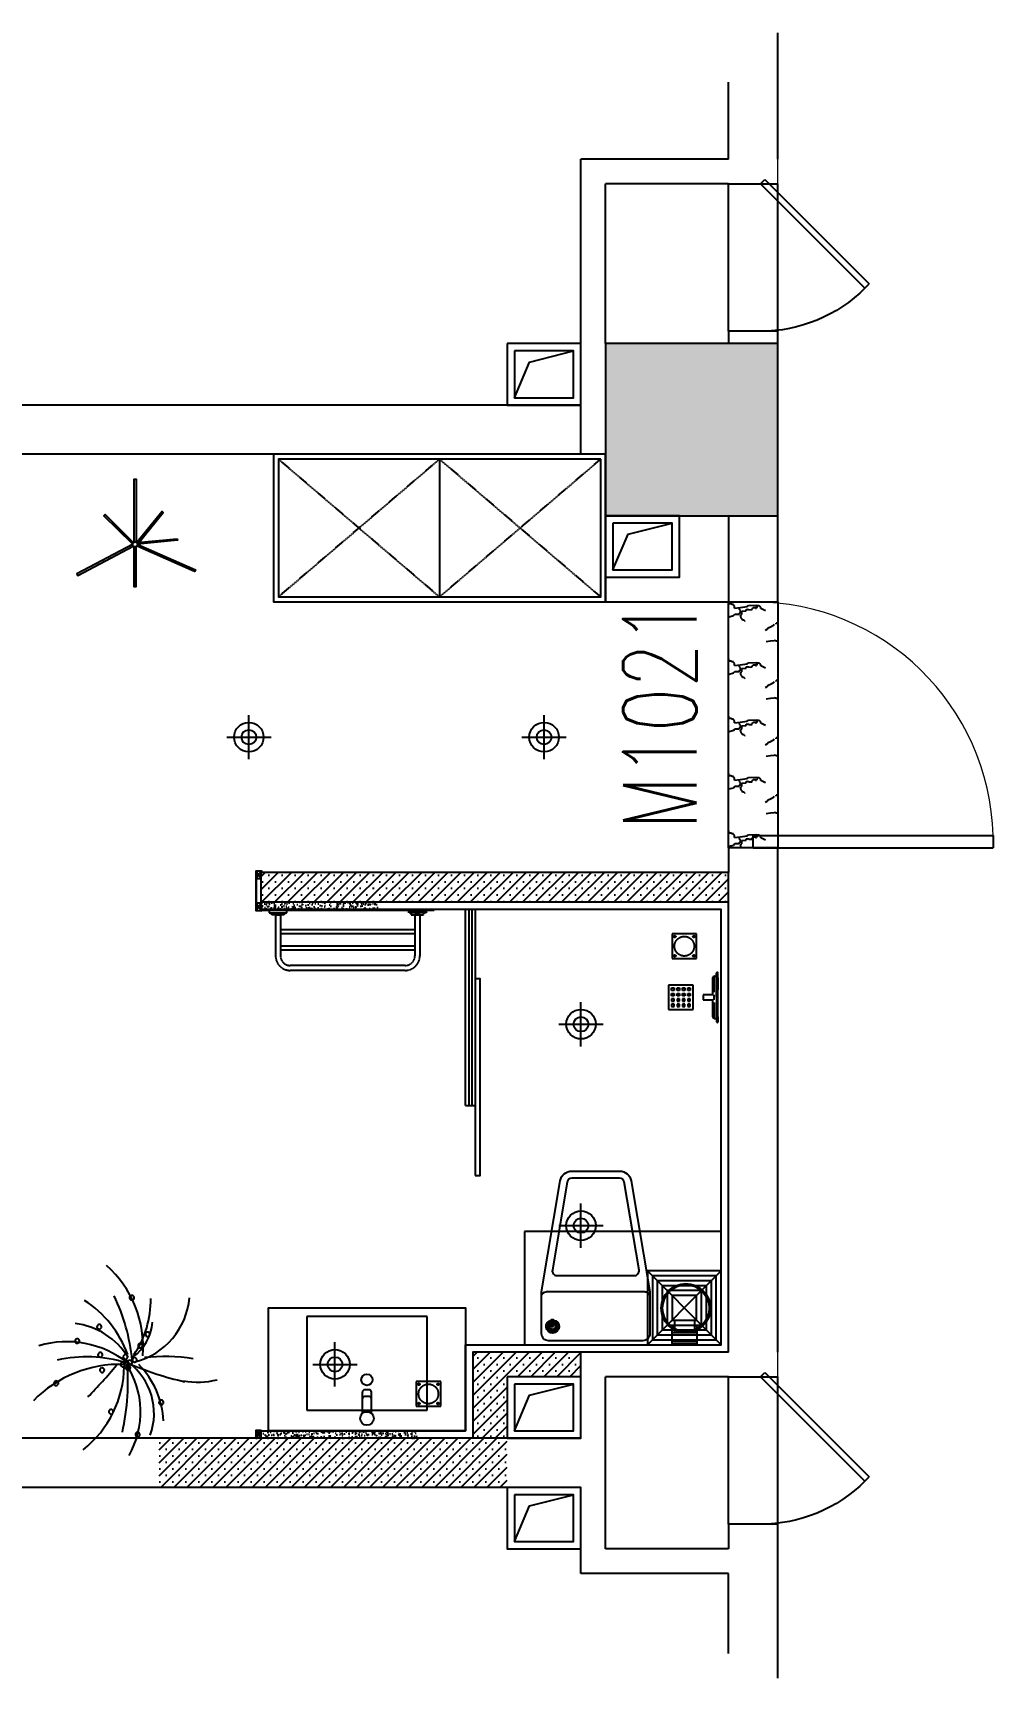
# Model space of a CAD drawing. Extents: x -153478 to 95136, y -45571 to 574449.
# Drawn here: x 33638 to 37541, y 8297 to 14986 of the extents above; entities that cross this region are included whole.
import ezdxf

# ---------------------------------------------------------------- set-up
doc = ezdxf.new("R2010")
doc.units = 0
doc.header["$LTSCALE"] = 10
doc.header["$MEASUREMENT"] = 0
doc.linetypes.add('DASH', pattern=[0.35, 0.25, -0.1])
doc.linetypes.add('HIDDENX2', pattern=[0.75, 0.5, -0.25])
doc.layers.get('0').update_dxf_attribs({"linetype": 'CONTINUOUS'})
for name, color, linetype in [('A 固定家具', 43, 'CONTINUOUS'), ('A 新建墙体', 160, 'CONTINUOUS'), ('A 活动家具', 43, 'CONTINUOUS'), ('A 装饰完成面', 6, 'CONTINUOUS'), ('A建筑墙体', 160, 'CONTINUOUS'), ('B门', 136, 'CONTINUOUS'), ('C地面分格', 136, 'CONTINUOUS'), ('C地面固定物', 30, 'CONTINUOUS'), ('C地面造型', 150, 'CONTINUOUS'), ('D天花灯具', 1, 'CONTINUOUS'), ('E 植物', 76, 'CONTINUOUS'), ('K地漏', 43, 'CONTINUOUS'), ('PUB_HATCH', 251, 'CONTINUOUS'), ('WINDOW', 136, 'CONTINUOUS'), ('WINDOW_TEXT', 30, 'CONTINUOUS')]:
    doc.layers.add(name, color=color, linetype=linetype)
doc.layers.add('WALL', color=160, linetype='CONTINUOUS', lineweight=9)
doc.styles.add('_TCH_WINDOW', font='SIMPLEX', dxfattribs={"height": 3.5, "bigfont": 'GBCBIG'})
doc.styles.get("Standard").update_dxf_attribs({"font": 'simhei.ttf'})
pattern_1 = [(45, (36214.727, 0), (-26.5165, 26.5165), []), (45, (36241.243, 0), (-26.5165, 26.5165), [0, -37.5])]
pattern_2 = [(50, (0, 0), (35.86301, -3.137607), [3.75, -41.25]), (355, (0, 0), (-6.937567, 37.609607), [3, -33]), (100.45144, (2.99, -0.26), (28.925442, 34.472), [3.18701, -35.057106]), (46.1842, (0, 10), (53.362067, -8.275964), [5.625, -61.875]), (96.63564, (4.447, 9.31), (46.7331, 48.70593), [4.78052, -52.58569]), (351.18416, (0, 10), (46.7331, 48.70593), [4.5, -49.5]), (21, (5, 7.5), (29.845353, -20.130945), [3.75, -41.25]), (326, (5, 7.5), (12.165767, 36.257502), [3, -33]), (71.45144, (7.487, 5.822), (42.01112, 16.126558), [3.18701, -35.057106]), (37.5, (0, 0), (0.6079928, 16.6446927), [0, -32.6, 0, -33.5, 0, -33.125]), (7.5, (0, 0), (13.153477, 19.720586), [0, -19.1, 0, -31.85, 0, -12.625]), (327.5, (-11.15, 0), (26.691122, -1.1277436), [0, -12.5, 0, -39, 0, -51.75]), (317.5, (-16.15, 0), (29.159308, 5.005249), [0, -16.25, 0, -25.9, 0, -36.75])]

# ---------------------------------------------------------------- blocks, each defined once
blk = doc.blocks.new('A$C653002DA')
at = {"color": 160}
for points in [[(0, 250), (0, 0), (300, 0), (300, 250)], [(30, 220), (30, 30), (270, 30), (270, 220)]]:
    blk.add_lwpolyline(points, close=True, dxfattribs=at)
at = {"color": 8}
blk.add_lwpolyline([(30, 30), (91.2, 175.1), (270, 220)], dxfattribs=at)
blk = doc.blocks.new('$DorLib2D$00000001')
for p, q in [((0.45, 0.975), (0.5, 0.975)), ((0.45, 0), (0.45, 0.975)), ((0.5, 0), (0.5, 0.975)), ((0.5, 0), (0.45, 0))]:
    blk.add_line(p, q)
at = {"lineweight": 13}
blk.add_arc((0.475, 0), 0.975, 91.46928, 180, dxfattribs=at)
blk = doc.blocks.new('_FZH')
at = {"color": 160}
blk.add_lwpolyline([(-0.5, -0.5), (0.5, -0.5), (0.5, 0.5), (-0.5, 0.5)], close=True, dxfattribs=at)
at = {"layer": 'PUB_HATCH', "color": 8}
blk.add_solid([(-0.5, -0.5), (0.5, -0.5), (-0.5, 0.5), (0.5, 0.5)], dxfattribs=at)
blk = doc.blocks.new('$DorLib2D$00000082')
for p, q in [((-0.207, 0.757), (-0.179, 0.785)), ((0.528, 0.078), (-0.179, 0.785)), ((0.5, 0.05), (-0.207, 0.757)), ((0.5, 0.05), (0.528, 0.078))]:
    blk.add_line(p, q)
blk.add_arc((0.5, 0.05), 1, 135, 180)
blk = doc.blocks.new('A$C55013820')
at = {"layer": 'A 活动家具', "linetype": 'Continuous'}
for p, q in [((0, 380), (0, 0)), ((490, 380), (0, 380)), ((226.6, 393.7), (226.6, 306.8)), ((263.4, 393.7), (263.4, 306.8)), ((490, 0), (490, 380)), ((235.8, 325.2), (254.2, 325.2)), ((235.8, 297.6), (254.2, 297.6)), ((0, 0), (490, 0))]:
    blk.add_line(p, q, dxfattribs=at)
for centre, radius in [((245, 414.2), 27.6), ((245, 256.8), 23)]:
    blk.add_circle(centre, radius, dxfattribs=at)
for centre, start, end in [((235.8, 334.3), 180, 270), ((235.8, 306.8), 180, 270), ((254.2, 334.3), 270, 0), ((254.2, 306.8), 270, 0)]:
    blk.add_arc(centre, 9.18, start, end, dxfattribs=at)
blk = doc.blocks.new('A$C106B13CD')
at = {"layer": 'A 活动家具'}
for p, q in [((200, 188), (0, 188)), ((200, 168), (0, 168)), ((200, 100), (0, 100)), ((20, 50), (20, 100)), ((180, 100), (180, 50))]:
    blk.add_line(p, q, dxfattribs=at)
blk.add_lwpolyline([(0, 60), (0, 190, -0.414214), (10, 200), (190, 200, -0.414214), (200, 190), (200, 60, -0.414214), (190, 50), (180, 50), (180, 8, -0.414214), (172, 0), (28, 0, -0.414214), (20, 8), (20, 50), (10, 50, -0.414214), (0, 60, -1)], format="xyb", dxfattribs=at)
blk = doc.blocks.new('4t3')
at = {"layer": 'A 活动家具', "ltscale": 0.25}
for p, q in [((-128005, 546315), (-128005, 546315)), ((-128005, 546188), (-128005, 546315)), ((-128001, 546318), (-127989, 546318)), ((-127985, 546145), (-127985, 546345)), ((-127981, 546348), (-127979, 546348)), ((-127975, 546303), (-127975, 546345)), ((-128375, 546245), (-128375, 546045)), ((-128175, 546245), (-128375, 546245)), ((-128351, 546221), (-128331, 546221)), ((-128351, 546201), (-128351, 546221)), ((-128331, 546201), (-128351, 546201)), ((-128331, 546221), (-128331, 546201)), ((-128307, 546221), (-128287, 546221)), ((-128307, 546201), (-128307, 546221)), ((-128287, 546201), (-128307, 546201)), ((-128287, 546221), (-128287, 546201)), ((-128263, 546221), (-128243, 546221)), ((-128263, 546201), (-128263, 546221)), ((-128243, 546201), (-128263, 546201)), ((-128243, 546221), (-128243, 546201)), ((-128219, 546221), (-128199, 546221)), ((-128219, 546201), (-128219, 546221)), ((-128199, 546201), (-128219, 546201)), ((-128199, 546221), (-128199, 546201)), ((-128175, 546045), (-128175, 546245)), ((-128015, 546165), (-128015, 546305)), ((-127981, 546203), (-127979, 546203)), ((-127979, 546203), (-127979, 546088)), ((-127975, 546303), (-127975, 546207)), ((-128375, 546045), (-128175, 546045)), ((-128351, 546177), (-128331, 546177)), ((-128351, 546157), (-128351, 546177)), ((-128331, 546157), (-128351, 546157)), ((-128351, 546133), (-128351, 546113)), ((-128331, 546133), (-128351, 546133)), ((-128351, 546113), (-128331, 546113)), ((-128351, 546089), (-128351, 546069)), ((-128331, 546089), (-128351, 546089)), ((-128351, 546069), (-128331, 546069)), ((-128331, 546177), (-128331, 546157)), ((-128331, 546113), (-128331, 546133)), ((-128331, 546069), (-128331, 546089)), ((-128307, 546177), (-128287, 546177)), ((-128307, 546157), (-128307, 546177)), ((-128287, 546157), (-128307, 546157)), ((-128307, 546133), (-128307, 546113)), ((-128287, 546133), (-128307, 546133)), ((-128307, 546113), (-128287, 546113)), ((-128307, 546089), (-128307, 546069)), ((-128287, 546089), (-128307, 546089)), ((-128307, 546069), (-128287, 546069)), ((-128287, 546177), (-128287, 546157)), ((-128287, 546113), (-128287, 546133)), ((-128287, 546069), (-128287, 546089)), ((-128263, 546177), (-128243, 546177)), ((-128263, 546157), (-128263, 546177)), ((-128243, 546157), (-128263, 546157)), ((-128263, 546133), (-128263, 546113)), ((-128243, 546133), (-128263, 546133)), ((-128263, 546113), (-128243, 546113)), ((-128263, 546089), (-128263, 546069)), ((-128243, 546089), (-128263, 546089)), ((-128263, 546069), (-128243, 546069)), ((-128243, 546177), (-128243, 546157)), ((-128243, 546113), (-128243, 546133)), ((-128243, 546069), (-128243, 546089)), ((-128219, 546177), (-128199, 546177)), ((-128219, 546157), (-128219, 546177)), ((-128199, 546157), (-128219, 546157)), ((-128219, 546133), (-128219, 546113)), ((-128199, 546133), (-128219, 546133)), ((-128219, 546113), (-128199, 546113)), ((-128219, 546089), (-128219, 546069)), ((-128199, 546089), (-128219, 546089)), ((-128219, 546069), (-128199, 546069)), ((-128199, 546177), (-128199, 546157)), ((-128199, 546113), (-128199, 546133)), ((-128199, 546069), (-128199, 546089)), ((-128015, 546165), (-128095, 546165)), ((-128095, 546165), (-128095, 546125)), ((-128095, 546125), (-128015, 546125)), ((-128015, 545985), (-128015, 546125)), ((-128005, 546125), (-128005, 546165)), ((-128005, 546102), (-128005, 545976)), ((-127985, 546145), (-127985, 545945)), ((-127981, 546088), (-127979, 546088)), ((-127975, 545987), (-127975, 546084)), ((-128005, 545975), (-128005, 545975)), ((-128001, 545972), (-127989, 545972)), ((-127981, 545941), (-127979, 545941)), ((-127975, 545987), (-127975, 545945))]:
    blk.add_line(p, q, dxfattribs=at)
for centre, radius, start, end in [((-128005, 546305), 10, 90, 180), ((-128005, 546305), 10, 90, 180), ((-128001, 546314), 4, 90, 180), ((-127989, 546314), 4, 360, 90), ((-127981, 546344), 4, 90, 180), ((-127979, 546344), 4, 360, 90), ((-127981, 546207), 4, 180, 270), ((-127979, 546207), 4, 270, 360), ((-127981, 546084), 4, 90, 180), ((-127979, 546084), 4, 360, 90), ((-128005, 545985), 10, 180, 270), ((-128001, 545976), 4, 180, 270), ((-127989, 545976), 4, 270, 360), ((-127981, 545945), 4, 180, 270), ((-127979, 545945), 4, 270, 360)]:
    blk.add_arc(centre, radius, start, end, dxfattribs=at)
blk = doc.blocks.new('A$C60AC6A6D')
at = {"layer": 'A 活动家具'}
blk.add_lwpolyline([(28.5, 689.7, 0.428333), (0, 661.2), (0, 490.4), (76, 39.6, 0.366124), (122.8, 0), (317.2, 0, 0.366124), (364.1, 39.6), (440, 490.4), (440, 661.2, 0.415921), (411.5, 689.7)], format="xyb", close=True, dxfattribs=at)
blk.add_lwpolyline([(48.8, 632.1), (48.8, 604.4), (39.6, 604.4), (39.6, 632.1)], close=True, dxfattribs=at)
blk.add_lwpolyline([(421, 490.4), (19, 490.4)], dxfattribs=at)
blk.add_lwpolyline([(317.2, 28.5), (122.8, 28.5, -0.366124), (104.1, 44.3), (43.8, 402.2, -0.463996), (62.5, 424.4), (377.5, 424.4, -0.463996), (396.3, 402.2), (336, 44.3, -0.366124), (317.2, 28.5)], format="xyb", dxfattribs=at)
for centre, radius, start, end in [((44.9, 632.1), 26.5, 278.44092, 258.35302), ((19, 509.4), 19, 180.00001, 270), ((421, 509.4), 19, 270, 0)]:
    blk.add_arc(centre, radius, start, end, dxfattribs=at)
at = {"layer": 'A 活动家具', "color": 49}
for radius, start, end in [(21.5, 280.42825, 255.5854), (16.5, 283.65152, 251.05894), (11.5, 289.82009, 242.20409)]:
    blk.add_arc((44.9, 632.1), radius, start, end, dxfattribs=at)
blk = doc.blocks.new('A$C266D7851')
at = {"layer": 'A 固定家具', "linetype": 'DASH'}
for p, q in [((0, 703.4), (0, 0)), ((0, 670.5), (8.9, 670.5)), ((0, 599.7), (0, 670.5)), ((8.9, 670.5), (8.9, 599.7)), ((17.9, 660), (8.9, 662.4)), ((8.9, 662.4), (8.9, 607.8)), ((8.9, 607.8), (17.9, 610.2)), ((17.9, 610.2), (17.9, 660)), ((17.9, 645.1), (17.9, 625.1)), ((17.9, 645.1), (183.4, 645.1)), ((17.9, 625.1), (183.4, 625.1)), ((78, 625.1), (78, 78.3)), ((94, 625.1), (94, 78.3)), ((145.3, 625.1), (145.3, 78.3)), ((161.3, 625.1), (161.3, 78.3)), ((8.9, 599.7), (0, 599.7)), ((223.4, 585.1), (223.4, 118.3)), ((243.4, 585.1), (243.4, 118.3)), ((0, 103.7), (0, 32.8)), ((8.9, 103.7), (0, 103.7)), ((8.9, 32.8), (8.9, 103.7)), ((8.9, 95.5), (17.9, 93.1)), ((8.9, 41), (8.9, 95.5)), ((17.9, 93.1), (17.9, 43.4)), ((17.9, 58.3), (17.9, 78.3)), ((17.9, 78.3), (183.4, 78.3)), ((0, 32.8), (8.9, 32.8)), ((17.9, 43.4), (8.9, 41)), ((17.9, 58.3), (183.4, 58.3))]:
    blk.add_line(p, q, dxfattribs=at)
for centre, radius, start, end in [((183.4, 585.1), 60, 0, 90), ((183.4, 585.1), 40, 0, 90), ((183.4, 118.3), 40, 270, 0), ((183.4, 118.3), 60, 270, 0)]:
    blk.add_arc(centre, radius, start, end, dxfattribs=at)
blk = doc.blocks.new('MK-ZW-0318')
at = {"layer": 'E 植物'}
for centre, radius, start, end in [((-121573.5, -23007.1), 560.1, 355.68053, 48.11052), ((-121615, -23235.1), 557.1, 20.17422, 56.90561), ((-122025.9, -23163.3), 960.8, 5.45755, 25.85799), ((-121071, -22754.2), 11.5, 97.12898, 277.12898), ((-121071, -22754.2), 11.5, 277.12898, 97.12898), ((-121470.1, -22766.7), 495, 325.88708, 0.99138), ((-121145.5, -22723.6), 368.4, 284.11943, 355.15734), ((-121401.4, -23247.4), 364, 31.22456, 83.42432), ((-121236.9, -22902.1), 11.5, 97.12898, 277.12898), ((-121236.9, -22902.1), 11.5, 277.12898, 97.12898), ((-121207, -22860.4), 241.3, 306.0191, 355.5869), ((-121401.6, -23474.9), 496.7, 51.61504, 106.5052), ((-121348.7, -22974.4), 11.5, 97.12898, 277.12898), ((-121348.7, -22974.4), 11.5, 277.12898, 97.12898), ((-121027.8, -22997.9), 11.5, 97.12898, 277.12898), ((-121027.8, -22997.9), 11.5, 277.12898, 97.12898), ((-120990.6, -22940.2), 11.5, 97.12898, 277.12898), ((-120990.6, -22940.2), 11.5, 277.12898, 97.12898), ((-121301.2, -23715.6), 660.8, 72.21774, 103.09271), ((-121231.8, -23044.5), 11.5, 97.12898, 277.12898), ((-121231.8, -23044.5), 11.5, 277.12898, 97.12898), ((-122318.7, -23175.9), 1228.1, 347.65388, 4.95335), ((-121103.3, -23055), 11.5, 97.12898, 277.12898), ((-121103.3, -23055), 11.5, 277.12898, 97.12898), ((-121080.6, -23084), 11.5, 97.12898, 277.12898), ((-121080.6, -23084), 11.5, 277.12898, 97.12898), ((-121057, -23070.4), 11.5, 97.12898, 277.12898), ((-121057, -23070.4), 11.5, 277.12898, 97.12898), ((-120905.6, -23990.2), 936.9, 80.9851, 96.2395), ((-121128.9, -23714.8), 621.9, 88.37856, 135.36226), ((-121659.4, -23096.5), 549.5, 308.44403, 359.26678), ((-123764, -20888.5), 3423.4, 316.17775, 319.80888), ((-121222.1, -23122.8), 11.5, 97.12898, 277.12898), ((-121222.1, -23122.8), 11.5, 277.12898, 97.12898), ((-121117.5, -23093.9), 11.5, 97.12898, 277.12898), ((-121117.5, -23093.9), 11.5, 277.12898, 97.12898), ((-121089.9, -23111.5), 11.5, 97.12898, 277.12898), ((-121475.3, -23335), 448.4, 330.45211, 32.89224), ((-120465.7, -21668.4), 1549.8, 246.11626, 257.48999), ((-121089.9, -23111.5), 11.5, 277.12898, 97.12898), ((-121281, -23342.7), 322.8, 340.11984, 53.03915), ((-121354.6, -23403.9), 445.2, 3.00304, 44.08482), ((-121455.3, -23189.1), 11.5, 97.12898, 277.12898), ((-121455.3, -23189.1), 11.5, 277.12898, 97.12898), ((-120736, -22764), 419.3, 260.07462, 283.61036), ((-121176.5, -23334.4), 11.5, 97.12898, 277.12898), ((-121176.5, -23334.4), 11.5, 277.12898, 97.12898), ((-120921.8, -23286.6), 11.5, 97.12898, 277.12898), ((-120921.8, -23286.6), 11.5, 277.12898, 97.12898), ((-121041.2, -23449.9), 11.5, 97.12898, 277.12898), ((-121041.2, -23449.9), 11.5, 277.12898, 97.12898)]:
    blk.add_arc(centre, radius, start, end, dxfattribs=at)
at = {"layer": 'E 植物', "width": 0.8, "flags": 9}
for tag in ['YSIZE', 'XSIZE']:
    blk.add_attdef(tag, (-121092.6, -23089.3), '', height=0.383, rotation=277.12898, dxfattribs=at)
blk = doc.blocks.new('暗装筒灯')
at = {"color": 8}
for p, q in [((0, -90), (0, 90)), ((-90, 0), (90, 0))]:
    blk.add_line(p, q, dxfattribs=at)
blk.add_circle((0, 0), 60)
blk.add_circle((0, 0), 30, dxfattribs=at)
blk = doc.blocks.new('*U66')
blk.add_blockref('暗装筒灯', (0, 0))
blk = doc.blocks.new('QBLOCK2009110311334111')
at = {"layer": 'K地漏', "color": 43, "linetype": 'HIDDENX2', "ltscale": 50}
blk.add_lwpolyline([(-50, -50), (50, -50), (50, 50), (-50, 50)], close=True, dxfattribs=at)
at = {"layer": 'K地漏', "color": 49, "linetype": 'HIDDENX2', "ltscale": 50}
for centre, radius in [((-39.1, 39.1), 4), ((0, 0), 40), ((39.1, 39.1), 4), ((-39.1, -39.1), 4), ((39.1, -39.1), 4)]:
    blk.add_circle(centre, radius, dxfattribs=at)
blk = doc.blocks.new('*U97')
at = {"color": 8}
for p, q in [((-150, 150), (-50, 50)), ((50, 50), (150, 150)), ((-150, -150), (-50, -50)), ((50, -50), (150, -150))]:
    blk.add_line(p, q, dxfattribs=at)
blk.add_lwpolyline([(-150, -150), (150, -150), (150, 150), (-150, 150)], close=True)
for points in [[(-130, -130), (130, -130), (130, 130), (-130, 130)], [(-110, -110), (110, -110), (110, 110), (-110, 110)], [(-90, -90), (90, -90), (90, 90), (-90, 90)], [(-70, -70), (70, -70), (70, 70), (-70, 70)], [(-50, -50), (50, -50), (50, 50), (-50, 50)]]:
    blk.add_lwpolyline(points, close=True, dxfattribs=at)
for points in [[(-50, 50), (0, 0), (-50, -50)], [(50, 50), (0, 0), (50, -50)]]:
    blk.add_lwpolyline(points, dxfattribs=at)
blk = doc.blocks.new('A$C2D563F3F')
at = {"layer": 'A 装饰完成面'}
h = blk.add_hatch(dxfattribs=at)
h.set_pattern_fill('ANSI31', color=256, scale=3)
h.set_pattern_definition([(45, (1671.7093, -9229.49336), (-0.265165043, 0.265165043), [])])
h.paths.add_polyline_path([(21, 26), (22, 26), (22, 32), (0, 32), (0, 0), (6, 0), (6, 1), (1, 1), (1, 31), (21, 31)])
at = {"layer": 'A 装饰完成面', "color": 250}
for p, q in [((1, 31), (21, 1)), ((21, 31), (1, 1))]:
    blk.add_line(p, q, dxfattribs=at)
at = {"layer": 'A 装饰完成面'}
blk.add_lwpolyline([(21, 26), (22, 26), (22, 32), (0, 32), (0, 0), (6, 0), (6, 1), (1, 1), (1, 31), (21, 31), (21, 26)], dxfattribs=at)
at = {"layer": 'A 装饰完成面', "color": 250}
blk.add_lwpolyline([(1, 1), (21, 1), (21, 31), (1, 31)], close=True, dxfattribs=at)
blk = doc.blocks.new('A$C54B01993')
at = {"layer": 'A 装饰完成面'}
h = blk.add_hatch(dxfattribs=at)
h.set_pattern_fill('ANSI31', color=256, scale=3)
h.set_pattern_definition([(45, (1671.70828, -9185.4984), (-0.265165043, 0.265165043), [])])
h.paths.add_polyline_path([(21, 1), (22, 1), (22, -5), (0, -5), (0, 157), (22, 157), (22, 151), (21, 151), (21, 156), (1, 156), (1, -4), (21, -4)])
at = {"layer": 'A 装饰完成面', "color": 250}
for p, q in [((21, 156), (1, 126)), ((1, 156), (21, 126)), ((21, 26), (1, -4)), ((1, 26), (21, -4))]:
    blk.add_line(p, q, dxfattribs=at)
at = {"layer": 'A 装饰完成面'}
blk.add_lwpolyline([(21, 1), (22, 1), (22, -5), (0, -5), (0, 157), (22, 157), (22, 151), (21, 151), (21, 156), (1, 156), (1, -4), (21, -4), (21, 1)], dxfattribs=at)
at = {"layer": 'A 装饰完成面', "color": 250}
for points in [[(1, 126), (21, 126), (21, 156), (1, 156)], [(1, -4), (21, -4), (21, 26), (1, 26)]]:
    blk.add_lwpolyline(points, close=True, dxfattribs=at)

msp = doc.modelspace()

# ---------------------------------------------------------------- hatches: boundary and pattern name
at = {"linetype": 'ByBlock'}
h = msp.add_hatch(dxfattribs=at)
h.set_pattern_fill('AR-CONC', color=148, scale=5)
h.set_pattern_definition(pattern_2)
h.paths.add_polyline_path([(35040.4, 11452.7), (34565.6, 11452.7), (34565.6, 11422.7), (35040.4, 11422.7)])
h = msp.add_hatch(dxfattribs=at)
h.set_pattern_fill('AR-CONC', color=148, scale=5)
h.set_pattern_definition(pattern_2)
h.paths.add_polyline_path([(34565.6, 9302.7), (35198.6, 9302.7), (35198.6, 9272.7), (34565.6, 9272.7)])
at = {"layer": 'A 新建墙体'}
h = msp.add_hatch(dxfattribs=at)
h.set_pattern_fill('SACNCR', color=148, scale=400)
h.set_pattern_definition(pattern_1)
h.paths.add_polyline_path([(36465.6, 11572.7), (34565.6, 11572.7), (34565.6, 11452.7), (36465.6, 11452.7)])
h = msp.add_hatch(dxfattribs=at)
h.set_pattern_fill('SACNCR', color=148, scale=400)
h.set_pattern_definition(pattern_1)
h.paths.add_polyline_path([(35865.6, 9622.7), (35425.6, 9622.7), (35425.6, 9272.7), (35565.6, 9272.7), (35565.6, 9522.7), (35865.6, 9522.7)])
h = msp.add_hatch(dxfattribs=at)
h.set_pattern_fill('SACNCR', color=148, scale=400)
h.paths.add_polyline_path([(34150.9, 9272.7), (35565.6, 9272.7), (35565.6, 9072.7), (34150.9, 9072.7)])
at = {"layer": 'C地面分格', "linetype": 'ByBlock'}
h = msp.add_hatch(dxfattribs=at)
h.set_pattern_fill('LS3', color=250, scale=400, pattern_type=2)
h.set_pattern_definition([(180, (36311.87, 153.18), (-400, 233.1003), [3.8095, -396.1904]), (162.06062, (36321.394, 187.59), (-799.999997, 233.10033), [18.019, -3765.9465]), (0, (36300.44, 144.3), (400, 233.1003), [11.4286, -388.5714]), (30.2315, (36214.73, 203.13), (400, 2e-05), [8.8184, -454.146]), (55.5343, (36222.346, 207.57), (400, 699.30096), [6.7316, -1406.914]), (19.2722, (36226.156, 213.12), (800, 233.10033), [10.089, -2108.642]), (30.2315, (36235.68, 216.45), (400, 2e-05), [13.2275, -449.7365]), (49.3704, (36247.11, 223.11), (1e-06, 233.1003), [5.85, -608.432]), (19.2722, (36281.394, 229.77), (800, 233.10033), [10.089, -2108.642]), (16.2448, (36273.77, 227.55), (400, 233.1003), [7.936, -825.332]), (105.9605, (36277.584, 214.23), (5e-06, 233.10032), [13.854, -1440.8236]), (137.0035, (36287.108, 205.35), (-799.99999, 699.30097), [13.0214, -2721.478]), (149.7685, (36290.92, 203.13), (-400, 7e-06), [4.409, -458.555]), (90, (36290.9, 197.6), (400, -2e-14), [5.55, -227.55]), (130.6296, (36294.73, 193.14), (3e-06, 233.1003), [5.85, -608.432]), (90, (36258.54, 227.55), (400, -2e-14), [4.44, -228.66]), (180, (36268.06, 232), (-400, 233.1003), [9.524, -390.476]), (180, (36277.58, 232), (-400, 233.1003), [9.524, -390.476]), (6.64784, (36294.727, 192.03), (400, 1e-05), [9.588, -2003.95]), (158.7688, (36300.44, 144.3), (-400, 233.10032), [6.1304, -1281.248]), (149.7685, (36294.73, 146.52), (-400, 7e-06), [4.409, -458.555]), (119.7695, (36290.92, 148.74), (-2e-05, 233.1003), [3.836, -801.7826]), (149.7685, (36289.01, 152.07), (-400, 7e-06), [4.409, -458.555]), (172.62125, (36285.203, 154.29), (-1600.000004, 233.1003), [17.286, -3612.775]), (165.47944, (36268.06, 156.51), (-800, 233.10032), [17.7085, -3701.078]), (4.16629, (36235.68, 159.84), (400, 2e-05), [15.2785, -3193.2]), (10.9928, (36218.54, 156.51), (400, 3e-05), [17.463, -1204.967]), (99.7371, (36515.68, 18.87), (-4e-06, 233.10032), [11.262, -2353.812]), (4.44296, (36426.156, 18.87), (2800, 233.100322), [28.6575, -5989.427]), (135.83554, (36521.394, 13.32), (-400, 466.20063), [7.966, -1664.874]), (90, (36521.4, 11.1), (400, -2e-14), [2.22, -230.88]), (180, (36529.01, 11.1), (-400, 233.1003), [7.619, -392.381]), (90, (36529, 7.77), (400, -2e-14), [3.33, -229.77]), (16.2448, (36529.01, 7.77), (400, 233.1003), [3.968, -829.3]), (90, (36426.16, 16.65), (400, -2e-14), [2.22, -230.88]), (60.2305, (36424.25, 13.32), (-1e-06, 233.1003), [3.836, -801.7826]), (41.15756, (36420.44, 9.99), (400, 466.20064), [5.06, -1057.4946]), (49.3704, (36418.54, 7.77), (1e-06, 233.1003), [2.925, -611.3574]), (4.7589, (36391.87, 5.55), (400, 8e-06), [26.759, -2782.927]), (90, (36391.87, 3.33), (400, -2e-14), [2.22, -230.88]), (0, (36389.97, 3.33), (400, 233.1003), [1.905, -398.095]), (90, (36389.97, 0), (400, -2e-14), [3.33, -229.77]), (44.16446, (36561.394, 56.61), (400, 466.20064), [7.966, -1664.874]), (1.9633, (36546.156, 69.93), (400.000001, 1.4e-05), [32.4, -6771.594]), (90, (36561.4, 53.3), (400, -2e-14), [3.33, -229.77]), (4.7589, (36548.06, 52.17), (400, 8e-06), [13.3795, -2796.3066]), (158.7688, (36548.06, 52.17), (-400, 233.10032), [6.1304, -1281.248]), (0, (36536.63, 54.4), (400, 233.1003), [5.714, -394.286]), (90, (36536.63, 48.84), (400, -2e-14), [5.55, -227.55]), (3.70474, (36519.49, 47.73), (399.999997, 3e-05), [17.179, -3590.36]), (90, (36519.5, 33.3), (400, -2e-14), [14.43, -218.67]), (0, (36517.58, 33.3), (400, 233.1003), [1.905, -398.095]), (41.15756, (36513.775, 29.97), (400, 466.20064), [5.06, -1057.4946]), (90, (36509.97, 53.3), (400, -2e-14), [8.88, -224.22]), (138.84244, (36513.775, 49.95), (-400, 466.20064), [5.06, -1057.4946]), (90, (36513.77, 44.4), (400, -2e-14), [5.55, -227.55]), (55.5343, (36509.965, 38.85), (400, 699.30096), [6.7316, -1406.914]), (41.15756, (36506.156, 35.52), (400, 466.20064), [5.06, -1057.4946]), (4.16629, (36490.917, 34.41), (400, 2e-05), [15.2785, -3193.2]), (44.16446, (36485.203, 28.86), (400, 466.20064), [7.966, -1664.874]), (14.52055, (36468.06, 24.42), (800, 233.10032), [17.7085, -3701.078]), (0, (36454.73, 24.42), (400, 233.1003), [13.333, -386.6666]), (90, (36454.73, 21.1), (400, -2e-14), [3.33, -229.77]), (90, (36311.87, 147.63), (400, -2e-14), [5.55, -227.55]), (180, (36315.68, 147.63), (-400, 233.1003), [3.8095, -396.1904]), (30.2315, (36315.68, 147.63), (400, 2e-05), [6.614, -456.35]), (60.2305, (36321.39, 150.96), (-1e-06, 233.1003), [3.836, -801.7826]), (90, (36323.3, 154.3), (400, -2e-14), [2.22, -230.88]), (49.3704, (36323.3, 156.51), (1e-06, 233.1003), [8.7755, -605.507]), (71.0578, (36329.01, 163.17), (3e-07, 233.1003), [5.868, -1226.3635]), (90, (36330.9, 168.72), (400, -2e-14), [11.1, -222]), (41.15756, (36327.11, 176.49), (400, 466.20064), [5.06, -1057.4946]), (94.26686, (36329.013, 150.96), (-2e-05, 233.100317), [25.601, -5350.607]), (180, (36332.82, 150.96), (-400, 233.1003), [3.8095, -396.1904]), (105.9605, (36332.82, 150.96), (5e-06, 233.10032), [6.927, -1447.751]), (30.2315, (36330.92, 157.62), (400, 2e-05), [4.409, -458.555]), (30.2315, (36334.73, 159.84), (400, 2e-05), [2.2046, -460.7595]), (90, (36336.63, 157.62), (400, -2e-14), [3.33, -229.77]), (149.7685, (36340.44, 155.4), (-400, 7e-06), [4.409, -458.555]), (90, (36340.44, 152.07), (400, -2e-14), [3.33, -229.77]), (180, (36344.25, 152.07), (-400, 233.1003), [3.8095, -396.1904]), (60.2305, (36344.25, 152.07), (-1e-06, 233.1003), [3.836, -801.7826]), (71.0578, (36346.156, 155.4), (3e-07, 233.1003), [5.868, -1226.3635]), (90, (36348.06, 160.95), (400, -2e-14), [3.33, -229.77]), (0, (36346.16, 164.28), (400, 233.1003), [1.905, -398.095]), (49.3704, (36340.44, 157.62), (1e-06, 233.1003), [8.7755, -605.507]), (90, (36340.44, 137.64), (400, -2e-14), [19.98, -213.12]), (90, (36340.44, 137.64), (400, -2e-14), [3.33, -229.77]), (30.2315, (36340.44, 140.97), (400, 2e-05), [4.409, -458.555]), (90, (36344.25, 143.2), (400, -2e-14), [3.33, -229.77]), (90, (36344.25, 132.1), (400, -2e-14), [14.43, -218.67]), (64.9204, (36344.25, 132.09), (400, 932.40128), [13.481, -2817.5306]), (44.16446, (36349.965, 144.3), (400, 466.20064), [7.966, -1664.874]), (180, (36361.4, 149.85), (-400, 233.1003), [5.714, -394.286]), (30.2315, (36321.4, 187.6), (400, 2e-05), [2.2046, -460.7595]), (90, (36323.3, 185.37), (400, -2e-14), [3.33, -229.77]), (180, (36327.1, 185.37), (-400, 233.1003), [3.8095, -396.1904]), (135.83554, (36332.82, 179.82), (-400, 466.20063), [7.966, -1664.874]), (10.9928, (36332.82, 179.82), (400, 3e-05), [5.821, -1216.609]), (90, (36338.54, 177.6), (400, -2e-14), [3.33, -229.77]), (180, (36342.35, 177.6), (-400, 233.1003), [3.8095, -396.1904]), (130.6296, (36344.25, 175.38), (3e-06, 233.1003), [2.925, -611.3574]), (90, (36344.25, 169.83), (400, -2e-14), [5.55, -227.55]), (138.84244, (36348.06, 166.5), (-400, 466.20064), [5.06, -1057.4946]), (90, (36348.06, 164.3), (400, -2e-14), [2.22, -230.88]), (180, (36353.77, 164.28), (-400, 233.1003), [5.714, -394.286]), (124.4657, (36357.584, 158.73), (-400, 699.30096), [6.7316, -1406.914]), (108.9422, (36363.3, 142.08), (-3e-05, 233.1003), [17.603, -1214.628]), (180, (36369.01, 142.08), (-400, 233.1003), [5.714, -394.286]), (149.7685, (36372.82, 139.86), (-400, 7e-06), [4.409, -458.555]), (90, (36372.82, 127.65), (400, -2e-14), [12.21, -220.89]), (3.922, (36372.822, 127.65), (3200, 233.100321), [32.457, -6783.505]), (155.61756, (36439.49, 114.33), (-1600, 699.300966), [37.643, -3914.8817]), (139.57854, (36464.251, 93.24), (-800.000017, 699.300943), [32.526, -6797.9356]), (102.88744, (36468.06, 76.59), (-400.00001, 1864.802566), [17.08, -3569.777]), (180, (36473.77, 76.6), (-400, 233.1003), [5.714, -394.286]), (158.7688, (36479.49, 74.37), (-400, 233.10032), [6.1304, -1281.248]), (180, (36485.2, 74.37), (-400, 233.1003), [5.714, -394.286]), (90, (36485.2, 72.15), (400, -2e-14), [2.22, -230.88]), (124.4657, (36489.01, 66.6), (-400, 699.30096), [6.7316, -1406.914]), (90, (36489, 59.94), (400, -2e-14), [6.66, -226.44]), (5.54746, (36489.013, 59.94), (400, 2e-05), [22.965, -2388.3287]), (8.83312, (36511.87, 62.16), (1599.999996, 233.100354), [28.9144, -6043.101]), (30.2315, (36540.44, 66.6), (400, 2e-05), [6.614, -456.35]), (3.03254, (36332.822, 137.64), (400, 2.3e-05), [41.9635, -4364.2064]), (165.47944, (36332.822, 137.64), (-800, 233.10032), [17.7085, -3701.078]), (149.7685, (36315.68, 142.08), (-400, 7e-06), [4.409, -458.555]), (0, (36580.44, 65.5), (400, 233.1003), [3.8095, -396.1904]), (90, (36580.44, 63.27), (400, -2e-14), [2.22, -230.88]), (60.2305, (36578.54, 59.94), (-1e-06, 233.1003), [3.836, -801.7826]), (0, (36574.73, 59.94), (400, 233.1003), [3.8095, -396.1904]), (90, (36574.73, 59.94), (400, -2e-14), [2.22, -230.88]), (0, (36567.1, 62.16), (400, 233.1003), [7.619, -392.381]), (130.6296, (36580.44, 68.82), (3e-06, 233.1003), [2.925, -611.3574]), (180, (36589.97, 68.82), (-400, 233.1003), [9.524, -390.476]), (130.6296, (36591.87, 66.6), (3e-06, 233.1003), [2.925, -611.3574]), (124.4657, (36595.68, 61.05), (-400, 699.30096), [6.7316, -1406.914]), (90, (36595.68, 57.72), (400, -2e-14), [3.33, -229.77]), (158.7688, (36601.39, 55.5), (-400, 233.10032), [6.1304, -1281.248]), (153.45784, (36614.727, 48.84), (-400.000006, 233.10031), [14.904, -3114.966])])
h.paths.add_polyline_path([(36665.6, 12672.7), (36465.6, 12672.7), (36465.6, 11672.7), (36665.6, 11672.7)])

# ---------------------------------------------------------------- linework, layer by layer
at = {"layer": 'A 新建墙体'}
for p, q in [((36465.6, 11572.7), (34565.6, 11572.7)), ((34565.6, 11452.7), (34565.6, 11572.7)), ((36465.6, 11452.7), (36465.6, 11572.7)), ((34565.6, 11452.7), (36465.6, 11452.7))]:
    msp.add_line(p, q, dxfattribs=at)
msp.add_lwpolyline([(35865.6, 9622.7), (35425.6, 9622.7), (35425.6, 9272.7)], dxfattribs=at)
at = {"layer": 'A 活动家具', "linetype": 'DASH'}
msp.add_line((35290.6, 13252.7), (35290.6, 12692.7), dxfattribs=at)
at = {"layer": 'A 活动家具'}
for points in [[(35965.6, 13272.7), (34615.6, 13272.7), (34615.6, 12672.7), (35965.6, 12672.7)], [(35945.6, 13252.7), (34635.6, 13252.7), (34635.6, 12692.7), (35945.6, 12692.7)], [(34057.5, 12916.3), (34050, 12916.3), (34050, 13171.7), (34057.5, 13171.7)], [(34046.9, 12912.7), (34042.3, 12908.1), (33926.5, 13023), (33931.1, 13027.6)], [(34059.9, 12913.4), (34064.9, 12909.3), (34167.7, 13036), (34162.6, 13040.1)], [(34063, 12907.5), (34062.4, 12914), (34224.8, 12929.6), (34225.4, 12923.1)], [(34045.8, 12898.7), (34042.3, 12905.4), (33816.4, 12786), (33820, 12779.4)], [(34049.5, 12897.3), (34056, 12897.3), (34056, 12734.1), (34049.5, 12734.1)], [(34061.6, 12899.3), (34064.6, 12906.2), (34298.1, 12802.8), (34295.1, 12795.9)], [(34595.6, 9302.7), (34595.6, 9802.7), (35395.6, 9802.7), (35395.6, 9302.7)]]:
    msp.add_lwpolyline(points, close=True, dxfattribs=at)
at = {"layer": 'A 活动家具', "linetype": 'DASH'}
for points in [[(35945.6, 13252.7), (35290.6, 12692.7), (34635.6, 13252.7)], [(35945.6, 12692.7), (35290.6, 13252.7), (34635.6, 12692.7)]]:
    msp.add_lwpolyline(points, dxfattribs=at)
msp.add_lwpolyline([(35635.6, 10112.7), (35635.6, 9652.7), (36435.6, 9652.7), (36435.6, 10112.7)], close=True, dxfattribs=at)
at = {"layer": 'A 活动家具'}
for centre, radius in [((34053.8, 12906.3), 10), ((36292.1, 9801.3, 0), 100), ((36292.1, 9801.3, 0), 95)]:
    msp.add_circle(centre, radius, dxfattribs=at)
at = {"layer": 'A 装饰完成面', "color": 6}
msp.add_lwpolyline([(35965.6, 12772.7), (35965.6, 12672.7), (36465.6, 12672.7)], dxfattribs=at)
at = {"layer": 'A 装饰完成面'}
msp.add_lwpolyline([(34565.6, 9272.7), (34565.6, 9302.7), (35395.6, 9302.7), (35395.6, 9652.7), (36435.6, 9652.7), (36435.6, 11422.7), (34565.6, 11422.7), (34565.6, 11452.7)], dxfattribs=at)
at = {"layer": 'A建筑墙体'}
for p, q in [((36665.6, 14472.7), (36665.6, 14985.8)), ((36465.6, 14472.7), (36465.6, 14785.8)), ((36465.6, 14472.7), (35865.6, 14472.7)), ((35865.6, 13472.7), (35865.6, 14472.7)), ((36465.6, 14372.7), (35965.6, 14372.7)), ((35965.6, 13722.7), (35965.6, 14372.7)), ((36465.6, 14372.7), (36665.6, 14372.7)), ((36665.6, 13772.7), (36465.6, 13772.7)), ((36465.6, 13772.7), (36465.6, 13722.7)), ((36665.6, 13722.7), (36665.6, 13772.7)), ((35865.6, 13472.7), (29665.6, 13472.7)), ((35865.6, 13272.7), (35865.6, 13472.7)), ((35965.6, 13272.7), (29665.6, 13272.7)), ((36465.6, 13022.7), (36465.6, 12672.7)), ((36665.6, 12672.7), (36665.6, 13022.7)), ((36465.6, 12672.7), (36665.6, 12672.7)), ((36465.6, 11672.7), (36465.6, 11572.7)), ((36665.6, 11472.7), (36665.6, 11672.7)), ((36465.6, 9622.7), (36465.6, 11452.7)), ((36665.6, 9622.7), (36665.6, 11472.7)), ((36465.6, 9622.7), (35865.6, 9622.7)), ((35865.6, 9272.7), (35865.6, 9622.7)), ((36465.6, 9522.7), (35965.6, 9522.7)), ((35965.6, 9172.7), (35965.6, 9522.7)), ((36465.6, 9522.7), (36665.6, 9522.7)), ((35865.6, 9272.7), (27765.6, 9272.7)), ((35965.6, 8822.7), (35965.6, 9172.7)), ((35865.6, 9072.7), (27765.6, 9072.7)), ((35865.6, 8722.7), (35865.6, 9072.7)), ((36665.6, 8922.7), (36465.6, 8922.7)), ((36465.6, 8922.7), (36465.6, 8822.7)), ((36665.6, 8722.7), (36665.6, 8922.7)), ((36465.6, 8822.7), (35965.6, 8822.7)), ((36465.6, 8722.7), (35865.6, 8722.7)), ((36465.6, 8397.4), (36465.6, 8722.7)), ((36665.6, 8297.4), (36665.6, 8722.7))]:
    msp.add_line(p, q, dxfattribs=at)
at = {"layer": 'B门'}
for p, q in [((36465.6, 8922.7), (36465.6, 9522.7)), ((36665.6, 8922.7), (36665.6, 9522.7))]:
    msp.add_line(p, q, dxfattribs=at)
at = {"layer": 'C地面固定物'}
for p, q in [((35395.6, 10625), (35395.6, 11422.7)), ((35435.6, 11422.7), (35435.6, 10625)), ((35395.6, 10625), (35435.6, 10625))]:
    msp.add_line(p, q, dxfattribs=at)
at = {"layer": 'C地面固定物', "color": 136}
for p, q in [((35409.6, 11422.7), (35409.6, 10625)), ((35421.6, 11422.7), (35421.6, 10625))]:
    msp.add_line(p, q, dxfattribs=at)
at = {"layer": 'C地面固定物'}
msp.add_lwpolyline([(35435.6, 10340), (35455.6, 10340), (35455.6, 11140), (35435.6, 11140)], close=True, dxfattribs=at)
at = {"layer": 'C地面造型', "linetype": 'ByBlock'}
msp.add_lwpolyline([(36465.6, 12672.7), (36665.6, 12672.7), (36665.6, 11672.7), (36465.6, 11672.7)], close=True, dxfattribs=at)
at = {"layer": 'WALL'}
for p, q in [((36665.6, 14372.7), (36665.6, 14472.7)), ((34715.6, 13272.7), (34615.6, 13272.7)), ((34715.6, 13272.7), (34815.6, 13272.7)), ((36665.6, 11672.7), (36465.6, 11672.7)), ((36665.6, 9522.7), (36665.6, 9622.7))]:
    msp.add_line(p, q, dxfattribs=at)
at = {"layer": 'WINDOW'}
for p, q in [((36465.6, 13772.7, 300), (36465.6, 14372.7, 300)), ((36665.6, 13772.7, 300), (36665.6, 14372.7, 300))]:
    msp.add_line(p, q, dxfattribs=at)

# ---------------------------------------------------------------- block references
at = {"linetype": 'ByBlock'}
for name, p in [('A$C54B01993', (34544.6, 11421.7)), ('A$C2D563F3F', (34543.6, 9272.6))]:
    msp.add_blockref(name, p, dxfattribs=at)
at = {"linetype": 'ByBlock', "rotation": 270}
msp.add_blockref('A$C266D7851', (34565.6, 11417.7), dxfattribs=at)
at = {"layer": 'A 活动家具', "xscale": 0.5, "yscale": 0.5, "zscale": 0.5}
msp.add_blockref('4t3', (100409.4, -262007.4), dxfattribs=at)
at = {"layer": 'A 活动家具', "xscale": -1, "rotation": 180.0000001006362}
msp.add_blockref('A$C60AC6A6D', (35705.3, 10358.6), dxfattribs=at)
at = {"layer": 'A 活动家具', "rotation": 180}
msp.add_blockref('A$C55013820', (35240.6, 9767.1), dxfattribs=at)
at = {"layer": 'A 活动家具', "xscale": 0.5, "yscale": 0.5, "zscale": 0.5, "rotation": 180}
msp.add_blockref('A$C106B13CD', (36336.7, 9752.7), dxfattribs=at)
at = {"layer": 'A建筑墙体'}
for p in [(35565.6, 13472.7), (35965.6, 12772.7), (35565.6, 9272.7), (35565.6, 8822.7)]:
    msp.add_blockref('A$C653002DA', p, dxfattribs=at)
at = {"layer": 'A建筑墙体', "color": 3, "xscale": 700.0000000003163, "yscale": 699.9992202254759, "zscale": 699.9992202254759, "rotation": 269.9999999464082}
msp.add_blockref('_FZH', (36315.6, 13372.7), dxfattribs=at)
at = {"layer": 'B门'}
ref = msp.add_blockref('$DorLib2D$00000001', (36565.6, 12172.7), dxfattribs=dict(at, xscale=1000, yscale=1000, zscale=-1000, rotation=270.0000001188559))
ref.add_attrib('A', 'M1021', (36334.5, 11747.7), dxfattribs={"layer": 'WINDOW_TEXT', "height": 297.5, "rotation": 90, "style": '_TCH_WINDOW', "width": 0.705882})
at = {"layer": 'B门', "xscale": 600, "yscale": -600, "zscale": 600, "rotation": 89.99999988117006}
msp.add_blockref('$DorLib2D$00000082', (36565.6, 9222.7), dxfattribs=at)
at = {"layer": 'D天花灯具'}
for name, p in [('*U66', (34515.6, 12122.7)), ('*U66', (35715.6, 12122.7)), ('*U66', (35865.6, 10955.7)), ('*U66', (35865.6, 10136.9)), ('*U97', (36285.6, 9802.7)), ('*U66', (34865.6, 9572.7))]:
    msp.add_blockref(name, p, dxfattribs=at)
at = {"layer": 'E 植物', "xscale": 0.7999999999883585, "yscale": 0.8000000000029104, "zscale": 0.8}
msp.add_blockref('MK-ZW-0318', (130896.7, 28047.4), dxfattribs=at)
at = {"layer": 'K地漏', "extrusion": (0, 0, -1), "xscale": -1, "zscale": -1, "rotation": 270.0000001006364}
for p in [(-36285.6, 11272.7), (-35245.6, 9452.7)]:
    msp.add_blockref('QBLOCK2009110311334111', p, dxfattribs=at)
at = {"layer": 'WINDOW', "xscale": 600.0000000000006, "yscale": -600, "zscale": 600.0000000000006, "rotation": 90.00000410304331}
msp.add_blockref('$DorLib2D$00000082', (36565.6, 14072.7), dxfattribs=at)

doc.saveas('drawing.dxf')
